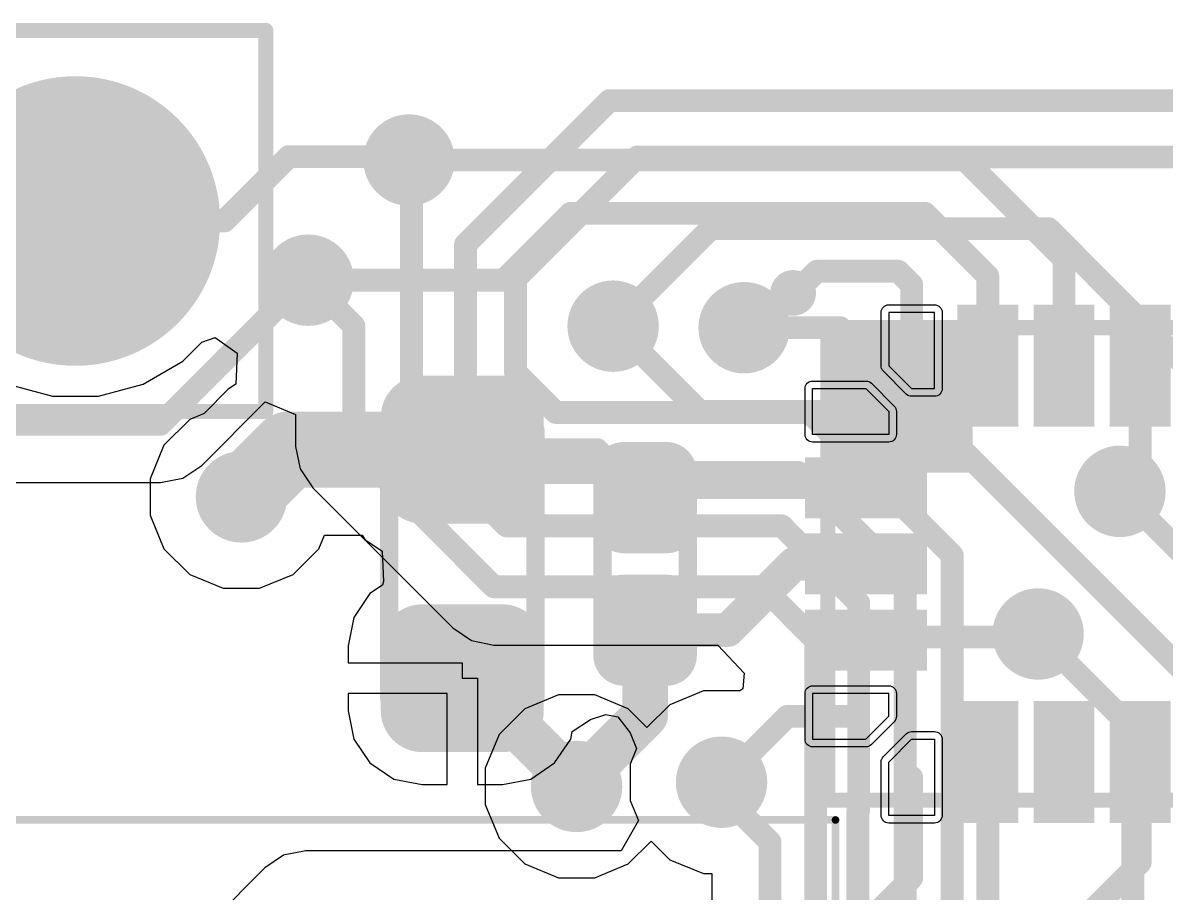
# Model space of a CAD drawing. Header units: inches. Extents: x 0.3 to 40.7, y 0 to 25.4.
# Drawn here: x 23.97 to 31.47, y 19.7 to 25.41 of the extents above; entities that cross this region are included whole.
import ezdxf

# ---------------------------------------------------------------- set-up
doc = ezdxf.new("R2010")
doc.units = ezdxf.units.IN
for name, color, linetype in [('BOTTOM', 5, 'Continuous'), ('Bottom Solder', 6, 'Continuous'), ('Pad Holes', 156, 'Continuous'), ('TOP', 1, 'Continuous'), ('Top Assembly', 56, 'Continuous'), ('Top Overlay', 2, 'Continuous'), ('Top Solder', 216, 'Continuous'), ('Via Holes', 16, 'Continuous')]:
    doc.layers.add(name, color=color, linetype=linetype)

# ---------------------------------------------------------------- blocks, each defined once
blk = doc.blocks.new('CAP_0603_2632')
at = {"layer": 'TOP'}
h = blk.add_hatch(color=1, dxfattribs=at)
edge = h.paths.add_edge_path()
edge.add_arc((-0.5369, -0.2631), 0.2219, 270, 360)
edge.add_line((-0.315, -0.2631), (-0.315, 0.2631))
edge.add_arc((-0.5369, 0.2631), 0.2219, 0, 90)
edge.add_line((-0.5369, 0.485), (-0.9632, 0.485))
edge.add_arc((-0.9632, 0.2631), 0.2219, 90, 180)
edge.add_line((-1.185, 0.2631), (-1.185, -0.2631))
edge.add_arc((-0.9632, -0.2631), 0.2219, 180, 270)
edge.add_line((-0.9632, -0.485), (-0.5369, -0.485))
h = blk.add_hatch(color=1, dxfattribs=at)
edge = h.paths.add_edge_path()
edge.add_arc((0.5369, 0.2631), 0.2219, 90, 180)
edge.add_line((0.315, 0.2631), (0.315, -0.2631))
edge.add_arc((0.5369, -0.2631), 0.2219, 180, 270)
edge.add_line((0.5369, -0.485), (0.9632, -0.485))
edge.add_arc((0.9632, -0.2631), 0.2219, 270, 360)
edge.add_line((1.185, -0.2631), (1.185, 0.2631))
edge.add_arc((0.9632, 0.2631), 0.2219, 0, 90)
edge.add_line((0.9632, 0.485), (0.5369, 0.485))
at = {"layer": 'Top Solder'}
h = blk.add_hatch(color=216, dxfattribs=at)
edge = h.paths.add_edge_path()
edge.add_arc((-0.5369, -0.2631), 0.2719, 270, 360)
edge.add_line((-0.265, -0.2631), (-0.265, 0.2631))
edge.add_arc((-0.5369, 0.2631), 0.2719, 0, 90)
edge.add_line((-0.5369, 0.535), (-0.9632, 0.535))
edge.add_arc((-0.9632, 0.2631), 0.2719, 90, 180)
edge.add_line((-1.235, 0.2631), (-1.235, -0.2631))
edge.add_arc((-0.9632, -0.2631), 0.2719, 180, 270)
edge.add_line((-0.9632, -0.535), (-0.5369, -0.535))
h = blk.add_hatch(color=216, dxfattribs=at)
edge = h.paths.add_edge_path()
edge.add_arc((0.5369, 0.2631), 0.2719, 90, 180)
edge.add_line((0.265, 0.2631), (0.265, -0.2631))
edge.add_arc((0.5369, -0.2631), 0.2719, 180, 270)
edge.add_line((0.5369, -0.535), (0.9632, -0.535))
edge.add_arc((0.9632, -0.2631), 0.2719, 270, 360)
edge.add_line((1.235, -0.2631), (1.235, 0.2631))
edge.add_arc((0.9632, 0.2631), 0.2719, 0, 90)
edge.add_line((0.9632, 0.535), (0.5369, 0.535))
at = {"layer": 'Top Assembly', "const_width": 0.12}
for points in [[(-0.88, 0.48), (0.88, 0.48)], [(-0.88, 0.48), (-0.88, -0.48)], [(0.88, 0.48), (0.88, -0.48)], [(-0.88, -0.48), (0.88, -0.48)]]:
    blk.add_lwpolyline(points, dxfattribs=at)
at = {"layer": 'Top Assembly', "const_width": 0.06}
for points in [[(-0.91, 0.48, 1), (-0.85, 0.48, 1)], [(-0.91, 0.48, 1), (-0.85, 0.48, 1)], [(0.85, 0.48, 1), (0.91, 0.48, 1)], [(0.85, 0.48, 1), (0.91, 0.48, 1)], [(-0.91, -0.48, 1), (-0.85, -0.48, 1)], [(-0.91, -0.48, 1), (-0.85, -0.48, 1)], [(0.85, -0.48, 1), (0.91, -0.48, 1)], [(0.85, -0.48, 1), (0.91, -0.48, 1)]]:
    blk.add_lwpolyline(points, format="xyb", close=True, dxfattribs=at)
blk = doc.blocks.new('CAP_0402_2633')
at = {"layer": 'TOP'}
h = blk.add_hatch(color=1, dxfattribs=at)
edge = h.paths.add_edge_path()
edge.add_arc((-0.2708, -0.1392), 0.1508, 270, 360)
edge.add_line((-0.12, -0.1392), (-0.12, 0.1392))
edge.add_arc((-0.2708, 0.1392), 0.1508, 0, 90)
edge.add_line((-0.2708, 0.29), (-0.5992, 0.29))
edge.add_arc((-0.5992, 0.1392), 0.1508, 90, 180)
edge.add_line((-0.75, 0.1392), (-0.75, -0.1392))
edge.add_arc((-0.5992, -0.1392), 0.1508, 180, 270)
edge.add_line((-0.5992, -0.29), (-0.2708, -0.29))
h = blk.add_hatch(color=1, dxfattribs=at)
edge = h.paths.add_edge_path()
edge.add_arc((0.2708, 0.1392), 0.1508, 90, 180)
edge.add_line((0.12, 0.1392), (0.12, -0.1392))
edge.add_arc((0.2708, -0.1392), 0.1508, 180, 270)
edge.add_line((0.2708, -0.29), (0.5992, -0.29))
edge.add_arc((0.5992, -0.1392), 0.1508, 270, 360)
edge.add_line((0.75, -0.1392), (0.75, 0.1392))
edge.add_arc((0.5992, 0.1392), 0.1508, 0, 90)
edge.add_line((0.5992, 0.29), (0.2708, 0.29))
at = {"layer": 'Top Solder'}
h = blk.add_hatch(color=216, dxfattribs=at)
edge = h.paths.add_edge_path()
edge.add_arc((-0.2708, -0.1392), 0.2008, 270, 360)
edge.add_line((-0.07, -0.1392), (-0.07, 0.1392))
edge.add_arc((-0.2708, 0.1392), 0.2008, 0, 90)
edge.add_line((-0.2708, 0.34), (-0.5992, 0.34))
edge.add_arc((-0.5992, 0.1392), 0.2008, 90, 180)
edge.add_line((-0.8, 0.1392), (-0.8, -0.1392))
edge.add_arc((-0.5992, -0.1392), 0.2008, 180, 270)
edge.add_line((-0.5992, -0.34), (-0.2708, -0.34))
h = blk.add_hatch(color=216, dxfattribs=at)
edge = h.paths.add_edge_path()
edge.add_arc((0.2708, 0.1392), 0.2008, 90, 180)
edge.add_line((0.07, 0.1392), (0.07, -0.1392))
edge.add_arc((0.2708, -0.1392), 0.2008, 180, 270)
edge.add_line((0.2708, -0.34), (0.5992, -0.34))
edge.add_arc((0.5992, -0.1392), 0.2008, 270, 360)
edge.add_line((0.8, -0.1392), (0.8, 0.1392))
edge.add_arc((0.5992, 0.1392), 0.2008, 0, 90)
edge.add_line((0.5992, 0.34), (0.2708, 0.34))
at = {"layer": 'Top Assembly', "const_width": 0.12}
for points in [[(0.53, 0.28), (-0.53, 0.28)], [(-0.53, -0.28), (-0.53, 0.28)], [(0.53, -0.28), (0.53, 0.28)], [(0.53, -0.28), (-0.53, -0.28)]]:
    blk.add_lwpolyline(points, dxfattribs=at)
at = {"layer": 'Top Assembly', "const_width": 0.06}
for points in [[(-0.56, 0.28, 1), (-0.5, 0.28, 1)], [(-0.56, 0.28, 1), (-0.5, 0.28, 1)], [(0.5, 0.28, 1), (0.56, 0.28, 1)], [(0.5, 0.28, 1), (0.56, 0.28, 1)], [(-0.56, -0.28, 1), (-0.5, -0.28, 1)], [(-0.56, -0.28, 1), (-0.5, -0.28, 1)], [(0.5, -0.28, 1), (0.56, -0.28, 1)], [(0.5, -0.28, 1), (0.56, -0.28, 1)]]:
    blk.add_lwpolyline(points, format="xyb", close=True, dxfattribs=at)
blk = doc.blocks.new('UFQFPN20_2640')
at = {"layer": 'TOP'}
for points in [[(-0.65, 1.65), (-0.35, 1.65), (-0.35, 0.95), (-0.65, 0.95)], [(-0.15, 1.65), (0.15, 1.65), (0.15, 0.95), (-0.15, 0.95)], [(0.35, 1.65), (0.65, 1.65), (0.65, 0.95), (0.35, 0.95)], [(-1.65, 0.35), (-1.65, 0.65), (-0.95, 0.65), (-0.95, 0.35)], [(0.95, 0.35), (0.95, 0.65), (1.65, 0.65), (1.65, 0.35)], [(-1.65, -0.15), (-1.65, 0.15), (-0.95, 0.15), (-0.95, -0.15)], [(0.95, -0.15), (0.95, 0.15), (1.65, 0.15), (1.65, -0.15)], [(-1.65, -0.65), (-1.65, -0.35), (-0.95, -0.35), (-0.95, -0.65)], [(0.95, -0.65), (0.95, -0.35), (1.65, -0.35), (1.65, -0.65)], [(-0.65, -0.95), (-0.35, -0.95), (-0.35, -1.65), (-0.65, -1.65)], [(-0.15, -0.95), (0.15, -0.95), (0.15, -1.65), (-0.15, -1.65)], [(0.35, -0.95), (0.65, -0.95), (0.65, -1.65), (0.35, -1.65)]]:
    blk.add_hatch(color=1, dxfattribs=at).paths.add_polyline_path(points)
at = {"layer": 'Top Assembly'}
blk.add_hatch(color=56, dxfattribs=at).paths.add_polyline_path([(-1.5499, 0.5995), (-0.5999, 0.5995), (-0.5999, 1.5495), (-1.5499, 1.5495)])
at = {"layer": 'Top Solder'}
for points in [[(-0.7, 1.7), (-0.3, 1.7), (-0.3, 0.9), (-0.7, 0.9)], [(-0.2, 1.7), (0.2, 1.7), (0.2, 0.9), (-0.2, 0.9)], [(0.3, 1.7), (0.7, 1.7), (0.7, 0.9), (0.3, 0.9)], [(-1.7, 0.3), (-1.7, 0.7), (-0.9, 0.7), (-0.9, 0.3)], [(0.9, 0.3), (0.9, 0.7), (1.7, 0.7), (1.7, 0.3)], [(-1.7, -0.2), (-1.7, 0.2), (-0.9, 0.2), (-0.9, -0.2)], [(0.9, -0.2), (0.9, 0.2), (1.7, 0.2), (1.7, -0.2)], [(-1.7, -0.7), (-1.7, -0.3), (-0.9, -0.3), (-0.9, -0.7)], [(0.9, -0.7), (0.9, -0.3), (1.7, -0.3), (1.7, -0.7)], [(-0.7, -0.9), (-0.3, -0.9), (-0.3, -1.7), (-0.7, -1.7)], [(-0.2, -0.9), (0.2, -0.9), (0.2, -1.7), (-0.2, -1.7)], [(0.3, -0.9), (0.7, -0.9), (0.7, -1.7), (0.3, -1.7)]]:
    blk.add_hatch(color=216, dxfattribs=at).paths.add_polyline_path(points)
at = {"layer": 'TOP'}
for p, q in [((-1.15, 1.65), (-1.15, 1.3)), ((-0.85, 1.65), (-1.15, 1.65)), ((-0.85, 1.15), (-0.85, 1.65)), ((0.85, 1.15), (0.85, 1.65)), ((0.85, 1.65), (1.15, 1.65)), ((1.15, 1.65), (1.15, 1.3)), ((-1.15, 1.3), (-1, 1.15)), ((1.15, 1.3), (1, 1.15)), ((-1.65, 0.85), (-1.65, 1.15)), ((-1.65, 1.15), (-1.3, 1.15)), ((-1.3, 1.15), (-1.15, 1)), ((-1, 1.15), (-0.85, 1.15)), ((1, 1.15), (0.85, 1.15)), ((1.15, 1), (1.3, 1.15)), ((1.3, 1.15), (1.65, 1.15)), ((1.65, 1.15), (1.65, 0.85)), ((-1.15, 1), (-1.15, 0.85)), ((1.15, 0.85), (1.15, 1)), ((-1.15, 0.85), (-1.65, 0.85)), ((1.65, 0.85), (1.15, 0.85)), ((-1.15, -0.85), (-1.65, -0.85)), ((-1.65, -0.85), (-1.65, -1.15)), ((-1.15, -1), (-1.15, -0.85)), ((1.15, -0.85), (1.65, -0.85)), ((1.15, -1), (1.15, -0.85)), ((1.65, -0.85), (1.65, -1.15)), ((-1.3, -1.15), (-1.15, -1)), ((1.3, -1.15), (1.15, -1)), ((-1.65, -1.15), (-1.3, -1.15)), ((-1.15, -1.3), (-1, -1.15)), ((-1, -1.15), (-0.85, -1.15)), ((-0.85, -1.15), (-0.85, -1.65)), ((0.85, -1.65), (0.85, -1.15)), ((0.85, -1.15), (1, -1.15)), ((1, -1.15), (1.15, -1.3)), ((1.65, -1.15), (1.3, -1.15)), ((-1.15, -1.65), (-1.15, -1.3)), ((1.15, -1.3), (1.15, -1.65)), ((-0.85, -1.65), (-1.15, -1.65)), ((1.15, -1.65), (0.85, -1.65))]:
    blk.add_line(p, q, dxfattribs=at)
at = {"layer": 'Top Assembly', "const_width": 0.1}
for points in [[(-1.55, -1.55), (-1.55, 1.55)], [(-1.55, 1.55), (1.55, 1.55)], [(1.55, -1.55), (1.55, 1.55)], [(-1.55, -1.55), (1.55, -1.55)]]:
    blk.add_lwpolyline(points, dxfattribs=at)
at = {"layer": 'Top Assembly', "const_width": 0.05}
for points in [[(-1.575, 1.55, 1), (-1.525, 1.55, 1)], [(-1.575, 1.55, 1), (-1.525, 1.55, 1)], [(1.525, 1.55, 1), (1.575, 1.55, 1)], [(1.525, 1.55, 1), (1.575, 1.55, 1)], [(-1.575, -1.55, 1), (-1.525, -1.55, 1)], [(-1.575, -1.55, 1), (-1.525, -1.55, 1)], [(1.525, -1.55, 1), (1.575, -1.55, 1)], [(1.525, -1.55, 1), (1.575, -1.55, 1)]]:
    blk.add_lwpolyline(points, format="xyb", close=True, dxfattribs=at)
at = {"layer": 'Top Overlay'}
for points, const_width in [([(-1.753, 1.778, 1), (-1.803, 1.778, 1)], 0.25), ([(-1.8655, 1.778, 1), (-1.7405, 1.778, 1)], 0.125), ([(-1.8155, 1.778, 1), (-1.6905, 1.778, 1)], 0.125)]:
    blk.add_lwpolyline(points, format="xyb", close=True, dxfattribs=dict(at, const_width=const_width))
at = {"layer": 'Top Solder'}
for p, q in [((-1.2002, 1.65), (-1.1993, 1.6598)), ((-1.1993, 1.6598), (-1.1964, 1.6692)), ((-1.1964, 1.6692), (-1.1918, 1.6779)), ((-1.1918, 1.6779), (-1.1855, 1.6855)), ((-1.1855, 1.6855), (-1.1779, 1.6918)), ((-1.1779, 1.6918), (-1.1692, 1.6964)), ((-1.1692, 1.6964), (-1.1598, 1.6993)), ((-1.1598, 1.6993), (-1.15, 1.7002)), ((-1.15, 1.7002), (-0.85, 1.7002)), ((-0.85, 1.7002), (-0.8402, 1.6993)), ((-0.8402, 1.6993), (-0.8308, 1.6964)), ((-0.8308, 1.6964), (-0.8221, 1.6918)), ((-0.8221, 1.6918), (-0.8145, 1.6855)), ((-0.8145, 1.6855), (-0.8082, 1.6779)), ((-0.8082, 1.6779), (-0.8036, 1.6692)), ((-0.8036, 1.6692), (-0.8007, 1.6598)), ((-0.8007, 1.6598), (-0.7998, 1.65)), ((0.7998, 1.65), (0.8007, 1.6598)), ((0.8007, 1.6598), (0.8036, 1.6692)), ((0.8036, 1.6692), (0.8082, 1.6779)), ((0.8082, 1.6779), (0.8145, 1.6855)), ((0.8145, 1.6855), (0.8221, 1.6918)), ((0.8221, 1.6918), (0.8308, 1.6964)), ((0.8308, 1.6964), (0.8402, 1.6993)), ((0.8402, 1.6993), (0.85, 1.7002)), ((0.85, 1.7002), (1.15, 1.7002)), ((1.15, 1.7002), (1.1598, 1.6993)), ((1.1598, 1.6993), (1.1692, 1.6964)), ((1.1692, 1.6964), (1.1779, 1.6918)), ((1.1779, 1.6918), (1.1855, 1.6855)), ((1.1855, 1.6855), (1.1918, 1.6779)), ((1.1918, 1.6779), (1.1964, 1.6692)), ((1.1964, 1.6692), (1.1993, 1.6598)), ((1.1993, 1.6598), (1.2002, 1.65)), ((-1.2002, 1.3), (-1.2002, 1.65)), ((-0.7998, 1.65), (-0.7998, 1.15)), ((0.7998, 1.15), (0.7998, 1.65)), ((1.2002, 1.65), (1.2002, 1.3)), ((-1.1998, 1.2951), (-1.2002, 1.3)), ((-1.2002, 1.3), (-1.2002, 1.3)), ((-1.1993, 1.2902), (-1.1998, 1.2951)), ((-1.1971, 1.283), (-1.1993, 1.2902)), ((-1.1964, 1.2808), (-1.1971, 1.283)), ((-1.1918, 1.2721), (-1.1964, 1.2808)), ((1.1964, 1.2808), (1.1918, 1.2721)), ((1.1971, 1.283), (1.1964, 1.2808)), ((1.1993, 1.2902), (1.1971, 1.283)), ((1.1998, 1.2951), (1.1993, 1.2902)), ((1.2002, 1.3), (1.1998, 1.2951)), ((1.2002, 1.3), (1.2002, 1.3)), ((-1.1855, 1.2645), (-1.1918, 1.2721)), ((-1.0355, 1.1145), (-1.1855, 1.2645)), ((1.1855, 1.2645), (1.0355, 1.1145)), ((1.1918, 1.2721), (1.1855, 1.2645)), ((-1.7002, 1.15), (-1.6993, 1.1598)), ((-1.7002, 0.85), (-1.7002, 1.15)), ((-1.6993, 1.1598), (-1.6964, 1.1692)), ((-1.6964, 1.1692), (-1.6918, 1.1779)), ((-1.6918, 1.1779), (-1.6855, 1.1855)), ((-1.6855, 1.1855), (-1.6779, 1.1918)), ((-1.6779, 1.1918), (-1.6692, 1.1964)), ((-1.6692, 1.1964), (-1.6598, 1.1993)), ((-1.6598, 1.1993), (-1.65, 1.2002)), ((-1.65, 1.2002), (-1.3, 1.2002)), ((-1.3, 1.2002), (-1.2951, 1.1998)), ((-1.3, 1.2002), (-1.3, 1.2002)), ((-1.2951, 1.1998), (-1.2902, 1.1993)), ((-1.2902, 1.1993), (-1.283, 1.1971)), ((-1.283, 1.1971), (-1.2808, 1.1964)), ((-1.2808, 1.1964), (-1.2721, 1.1918)), ((-1.2721, 1.1918), (-1.2645, 1.1855)), ((-1.2645, 1.1855), (-1.1145, 1.0355)), ((-0.8036, 1.1308), (-0.8082, 1.1221)), ((-0.8007, 1.1402), (-0.8036, 1.1308)), ((-0.7998, 1.15), (-0.8007, 1.1402)), ((0.8007, 1.1402), (0.7998, 1.15)), ((0.8036, 1.1308), (0.8007, 1.1402)), ((0.8082, 1.1221), (0.8036, 1.1308)), ((1.1145, 1.0355), (1.2645, 1.1855)), ((1.2645, 1.1855), (1.2721, 1.1918)), ((1.2645, 1.1855), (1.2645, 1.1855)), ((1.2721, 1.1918), (1.2808, 1.1964)), ((1.2808, 1.1964), (1.2902, 1.1993)), ((1.2902, 1.1993), (1.3, 1.2002)), ((1.3, 1.2002), (1.65, 1.2002)), ((1.65, 1.2002), (1.6598, 1.1993)), ((1.6598, 1.1993), (1.6692, 1.1964)), ((1.6692, 1.1964), (1.6779, 1.1918)), ((1.6779, 1.1918), (1.6855, 1.1855)), ((1.6855, 1.1855), (1.6918, 1.1779)), ((1.6918, 1.1779), (1.6964, 1.1692)), ((1.6964, 1.1692), (1.6993, 1.1598)), ((1.6993, 1.1598), (1.7002, 1.15)), ((1.7002, 1.15), (1.7002, 0.85)), ((-1.0279, 1.1082), (-1.0355, 1.1145)), ((-1.0355, 1.1145), (-1.0355, 1.1145)), ((-1.0192, 1.1036), (-1.0279, 1.1082)), ((-1.0098, 1.1007), (-1.0192, 1.1036)), ((-1, 1.0998), (-1.0098, 1.1007)), ((-0.85, 1.0998), (-1, 1.0998)), ((-0.8402, 1.1007), (-0.85, 1.0998)), ((-0.8308, 1.1036), (-0.8402, 1.1007)), ((-0.8221, 1.1082), (-0.8308, 1.1036)), ((-0.8145, 1.1145), (-0.8221, 1.1082)), ((-0.8082, 1.1221), (-0.8145, 1.1145)), ((0.8145, 1.1145), (0.8082, 1.1221)), ((0.8221, 1.1082), (0.8145, 1.1145)), ((0.8308, 1.1036), (0.8221, 1.1082)), ((0.8402, 1.1007), (0.8308, 1.1036)), ((0.85, 1.0998), (0.8402, 1.1007)), ((1, 1.0998), (0.85, 1.0998)), ((1.0098, 1.1007), (1, 1.0998)), ((1.0192, 1.1036), (1.0098, 1.1007)), ((1.0279, 1.1082), (1.0192, 1.1036)), ((1.0355, 1.1145), (1.0279, 1.1082)), ((1.0355, 1.1145), (1.0355, 1.1145)), ((-1.1145, 1.0355), (-1.1145, 1.0355)), ((-1.1145, 1.0355), (-1.1082, 1.0279)), ((-1.1082, 1.0279), (-1.1036, 1.0192)), ((-1.1036, 1.0192), (-1.1007, 1.0098)), ((-1.1007, 1.0098), (-1.0998, 1)), ((-1.0998, 1), (-1.0998, 0.85)), ((1.0998, 1), (1.1002, 1.0049)), ((1.0998, 0.85), (1.0998, 1)), ((1.0998, 1), (1.0998, 1)), ((1.1002, 1.0049), (1.1007, 1.0098)), ((1.1007, 1.0098), (1.1029, 1.017)), ((1.1029, 1.017), (1.1036, 1.0192)), ((1.1036, 1.0192), (1.1082, 1.0279)), ((1.1082, 1.0279), (1.1145, 1.0355)), ((-1.6993, 0.8402), (-1.7002, 0.85)), ((-1.6964, 0.8308), (-1.6993, 0.8402)), ((-1.6918, 0.8221), (-1.6964, 0.8308)), ((-1.1036, 0.8308), (-1.1082, 0.8221)), ((-1.1007, 0.8402), (-1.1036, 0.8308)), ((-1.0998, 0.85), (-1.1007, 0.8402)), ((1.1007, 0.8402), (1.0998, 0.85)), ((1.1036, 0.8308), (1.1007, 0.8402)), ((1.1082, 0.8221), (1.1036, 0.8308)), ((1.6964, 0.8308), (1.6918, 0.8221)), ((1.6993, 0.8402), (1.6964, 0.8308)), ((1.7002, 0.85), (1.6993, 0.8402)), ((-1.6855, 0.8145), (-1.6918, 0.8221)), ((-1.6779, 0.8082), (-1.6855, 0.8145)), ((-1.6692, 0.8036), (-1.6779, 0.8082)), ((-1.6598, 0.8007), (-1.6692, 0.8036)), ((-1.65, 0.7998), (-1.6598, 0.8007)), ((-1.15, 0.7998), (-1.65, 0.7998)), ((-1.1402, 0.8007), (-1.15, 0.7998)), ((-1.1308, 0.8036), (-1.1402, 0.8007)), ((-1.1221, 0.8082), (-1.1308, 0.8036)), ((-1.1145, 0.8145), (-1.1221, 0.8082)), ((-1.1082, 0.8221), (-1.1145, 0.8145)), ((1.1145, 0.8145), (1.1082, 0.8221)), ((1.1221, 0.8082), (1.1145, 0.8145)), ((1.1308, 0.8036), (1.1221, 0.8082)), ((1.1402, 0.8007), (1.1308, 0.8036)), ((1.15, 0.7998), (1.1402, 0.8007)), ((1.65, 0.7998), (1.15, 0.7998)), ((1.6598, 0.8007), (1.65, 0.7998)), ((1.6692, 0.8036), (1.6598, 0.8007)), ((1.6779, 0.8082), (1.6692, 0.8036)), ((1.6855, 0.8145), (1.6779, 0.8082)), ((1.6918, 0.8221), (1.6855, 0.8145)), ((-1.6964, -0.8308), (-1.6918, -0.8221)), ((-1.6918, -0.8221), (-1.6855, -0.8145)), ((-1.6855, -0.8145), (-1.6779, -0.8082)), ((-1.6779, -0.8082), (-1.6692, -0.8036)), ((-1.6692, -0.8036), (-1.6598, -0.8007)), ((-1.6598, -0.8007), (-1.65, -0.7998)), ((-1.65, -0.7998), (-1.15, -0.7998)), ((-1.15, -0.7998), (-1.1402, -0.8007)), ((-1.1402, -0.8007), (-1.1308, -0.8036)), ((-1.1308, -0.8036), (-1.1221, -0.8082)), ((-1.1221, -0.8082), (-1.1145, -0.8145)), ((-1.1145, -0.8145), (-1.1082, -0.8221)), ((-1.1082, -0.8221), (-1.1036, -0.8308)), ((1.1036, -0.8308), (1.1082, -0.8221)), ((1.1082, -0.8221), (1.1145, -0.8145)), ((1.1145, -0.8145), (1.1221, -0.8082)), ((1.1221, -0.8082), (1.1308, -0.8036)), ((1.1308, -0.8036), (1.1402, -0.8007)), ((1.1402, -0.8007), (1.15, -0.7998)), ((1.15, -0.7998), (1.65, -0.7998)), ((1.65, -0.7998), (1.6598, -0.8007)), ((1.6598, -0.8007), (1.6692, -0.8036)), ((1.6692, -0.8036), (1.6779, -0.8082)), ((1.6779, -0.8082), (1.6855, -0.8145)), ((1.6855, -0.8145), (1.6918, -0.8221)), ((1.6918, -0.8221), (1.6964, -0.8308)), ((-1.7002, -0.85), (-1.6993, -0.8402)), ((-1.7002, -1.15), (-1.7002, -0.85)), ((-1.6993, -0.8402), (-1.6964, -0.8308)), ((-1.1036, -0.8308), (-1.1007, -0.8402)), ((-1.1007, -0.8402), (-1.0998, -0.85)), ((-1.0998, -0.85), (-1.0998, -1)), ((1.0998, -0.85), (1.1007, -0.8402)), ((1.0998, -1), (1.0998, -0.85)), ((1.1007, -0.8402), (1.1036, -0.8308)), ((1.6964, -0.8308), (1.6993, -0.8402)), ((1.6993, -0.8402), (1.7002, -0.85)), ((1.7002, -0.85), (1.7002, -1.15)), ((-1.1145, -1.0355), (-1.2645, -1.1855)), ((-1.1082, -1.0279), (-1.1145, -1.0355)), ((-1.1145, -1.0355), (-1.1145, -1.0355)), ((-1.1036, -1.0192), (-1.1082, -1.0279)), ((-1.1007, -1.0098), (-1.1036, -1.0192)), ((-1.0998, -1), (-1.1007, -1.0098)), ((1.1007, -1.0098), (1.0998, -1)), ((1.1036, -1.0192), (1.1007, -1.0098)), ((1.1082, -1.0279), (1.1036, -1.0192)), ((1.1145, -1.0355), (1.1082, -1.0279)), ((1.2645, -1.1855), (1.1145, -1.0355)), ((1.1145, -1.0355), (1.1145, -1.0355)), ((-1.1855, -1.2645), (-1.0355, -1.1145)), ((-1.0355, -1.1145), (-1.0279, -1.1082)), ((-1.0355, -1.1145), (-1.0355, -1.1145)), ((-1.0279, -1.1082), (-1.0192, -1.1036)), ((-1.0192, -1.1036), (-1.0098, -1.1007)), ((-1.0098, -1.1007), (-1, -1.0998)), ((-1, -1.0998), (-0.85, -1.0998)), ((-0.85, -1.0998), (-0.8402, -1.1007)), ((-0.8402, -1.1007), (-0.8308, -1.1036)), ((-0.8308, -1.1036), (-0.8221, -1.1082)), ((-0.8221, -1.1082), (-0.8145, -1.1145)), ((-0.8145, -1.1145), (-0.8082, -1.1221)), ((-0.8082, -1.1221), (-0.8036, -1.1308)), ((0.8036, -1.1308), (0.8082, -1.1221)), ((0.8082, -1.1221), (0.8145, -1.1145)), ((0.8145, -1.1145), (0.8221, -1.1082)), ((0.8221, -1.1082), (0.8308, -1.1036)), ((0.8308, -1.1036), (0.8402, -1.1007)), ((0.8402, -1.1007), (0.85, -1.0998)), ((0.85, -1.0998), (1, -1.0998)), ((1, -1.0998), (1.0049, -1.1002)), ((1, -1.0998), (1, -1.0998)), ((1.0049, -1.1002), (1.0098, -1.1007)), ((1.0098, -1.1007), (1.017, -1.1029)), ((1.017, -1.1029), (1.0192, -1.1036)), ((1.0192, -1.1036), (1.0279, -1.1082)), ((1.0279, -1.1082), (1.0355, -1.1145)), ((1.0355, -1.1145), (1.1855, -1.2645)), ((-1.6993, -1.1598), (-1.7002, -1.15)), ((-1.6964, -1.1692), (-1.6993, -1.1598)), ((-1.6918, -1.1779), (-1.6964, -1.1692)), ((-1.6855, -1.1855), (-1.6918, -1.1779)), ((-1.6779, -1.1918), (-1.6855, -1.1855)), ((-1.6692, -1.1964), (-1.6779, -1.1918)), ((-1.6598, -1.1993), (-1.6692, -1.1964)), ((-1.65, -1.2002), (-1.6598, -1.1993)), ((-1.3, -1.2002), (-1.65, -1.2002)), ((-1.2951, -1.1998), (-1.3, -1.2002)), ((-1.3, -1.2002), (-1.3, -1.2002)), ((-1.2902, -1.1993), (-1.2951, -1.1998)), ((-1.283, -1.1971), (-1.2902, -1.1993)), ((-1.2808, -1.1964), (-1.283, -1.1971)), ((-1.2721, -1.1918), (-1.2808, -1.1964)), ((-1.2645, -1.1855), (-1.2721, -1.1918)), ((-0.8036, -1.1308), (-0.8007, -1.1402)), ((-0.8007, -1.1402), (-0.7998, -1.15)), ((-0.7998, -1.15), (-0.7998, -1.65)), ((0.7998, -1.15), (0.8007, -1.1402)), ((0.7998, -1.65), (0.7998, -1.15)), ((0.8007, -1.1402), (0.8036, -1.1308)), ((1.2721, -1.1918), (1.2645, -1.1855)), ((1.2808, -1.1964), (1.2721, -1.1918)), ((1.283, -1.1971), (1.2808, -1.1964)), ((1.2902, -1.1993), (1.283, -1.1971)), ((1.2951, -1.1998), (1.2902, -1.1993)), ((1.3, -1.2002), (1.2951, -1.1998)), ((1.65, -1.2002), (1.3, -1.2002)), ((1.3, -1.2002), (1.3, -1.2002)), ((1.6598, -1.1993), (1.65, -1.2002)), ((1.6692, -1.1964), (1.6598, -1.1993)), ((1.6779, -1.1918), (1.6692, -1.1964)), ((1.6855, -1.1855), (1.6779, -1.1918)), ((1.6918, -1.1779), (1.6855, -1.1855)), ((1.6964, -1.1692), (1.6918, -1.1779)), ((1.6993, -1.1598), (1.6964, -1.1692)), ((1.7002, -1.15), (1.6993, -1.1598)), ((-1.1964, -1.2808), (-1.1918, -1.2721)), ((-1.1918, -1.2721), (-1.1855, -1.2645)), ((1.1855, -1.2645), (1.1855, -1.2645)), ((1.1855, -1.2645), (1.1918, -1.2721)), ((1.1918, -1.2721), (1.1964, -1.2808)), ((-1.2002, -1.3), (-1.1998, -1.2951)), ((-1.2002, -1.65), (-1.2002, -1.3)), ((-1.2002, -1.3), (-1.2002, -1.3)), ((-1.1998, -1.2951), (-1.1993, -1.2902)), ((-1.1993, -1.2902), (-1.1971, -1.283)), ((-1.1971, -1.283), (-1.1964, -1.2808)), ((1.1964, -1.2808), (1.1993, -1.2902)), ((1.1993, -1.2902), (1.2002, -1.3)), ((1.2002, -1.3), (1.2002, -1.65)), ((-1.1993, -1.6598), (-1.2002, -1.65)), ((-0.7998, -1.65), (-0.8007, -1.6598)), ((0.8007, -1.6598), (0.7998, -1.65)), ((1.2002, -1.65), (1.1993, -1.6598)), ((-1.1964, -1.6692), (-1.1993, -1.6598)), ((-1.1918, -1.6779), (-1.1964, -1.6692)), ((-1.1855, -1.6855), (-1.1918, -1.6779)), ((-1.1779, -1.6918), (-1.1855, -1.6855)), ((-1.1692, -1.6964), (-1.1779, -1.6918)), ((-1.1598, -1.6993), (-1.1692, -1.6964)), ((-1.15, -1.7002), (-1.1598, -1.6993)), ((-0.85, -1.7002), (-1.15, -1.7002)), ((-0.8402, -1.6993), (-0.85, -1.7002)), ((-0.8308, -1.6964), (-0.8402, -1.6993)), ((-0.8221, -1.6918), (-0.8308, -1.6964)), ((-0.8145, -1.6855), (-0.8221, -1.6918)), ((-0.8082, -1.6779), (-0.8145, -1.6855)), ((-0.8036, -1.6692), (-0.8082, -1.6779)), ((-0.8007, -1.6598), (-0.8036, -1.6692)), ((0.8036, -1.6692), (0.8007, -1.6598)), ((0.8082, -1.6779), (0.8036, -1.6692)), ((0.8145, -1.6855), (0.8082, -1.6779)), ((0.8221, -1.6918), (0.8145, -1.6855)), ((0.8308, -1.6964), (0.8221, -1.6918)), ((0.8402, -1.6993), (0.8308, -1.6964)), ((0.85, -1.7002), (0.8402, -1.6993)), ((1.15, -1.7002), (0.85, -1.7002)), ((1.1598, -1.6993), (1.15, -1.7002)), ((1.1692, -1.6964), (1.1598, -1.6993)), ((1.1779, -1.6918), (1.1692, -1.6964)), ((1.1855, -1.6855), (1.1779, -1.6918)), ((1.1918, -1.6779), (1.1855, -1.6855)), ((1.1964, -1.6692), (1.1918, -1.6779)), ((1.1993, -1.6598), (1.1964, -1.6692))]:
    blk.add_line(p, q, dxfattribs=at)
blk = doc.blocks.new('PEC11J_9215F_S0015_2662')
at = {"layer": 'Top Assembly', "const_width": 0.05}
for points in [[(7.5, 8.8), (7.5, -8.8)], [(-7.5, -8.8), (7.5, -8.8)]]:
    blk.add_lwpolyline(points, dxfattribs=at)
at = {"layer": 'Top Assembly', "const_width": 0.025}
blk.add_lwpolyline([(7.4875, -8.8, 1), (7.5125, -8.8, 1)], format="xyb", close=True, dxfattribs=at)
blk.add_lwpolyline([(7.4875, -8.8, 1), (7.5125, -8.8, 1)], format="xyb", close=True, dxfattribs=at)
blk = doc.blocks.new('PIN_HEADER_2_54___VERT__1_4POS_F_________1_2663')
at = {"layer": 'BOTTOM'}
h = blk.add_hatch(color=5, dxfattribs=at)
edge = h.paths.add_edge_path()
edge.add_arc((3.81, 0), 0.85, 0, 360)
at = {"layer": 'Bottom Solder'}
h = blk.add_hatch(color=6, dxfattribs=at)
edge = h.paths.add_edge_path()
edge.add_arc((3.81, 0), 0.95, 0, 360)
at = {"layer": 'Pad Holes'}
h = blk.add_hatch(color=7, dxfattribs=at)
edge = h.paths.add_edge_path()
edge.add_arc((3.81, 0), 0.5, 0, 360)
at = {"layer": 'TOP'}
h = blk.add_hatch(color=1, dxfattribs=at)
edge = h.paths.add_edge_path()
edge.add_arc((3.81, 0), 0.85, 0, 360)
at = {"layer": 'Top Solder'}
h = blk.add_hatch(color=216, dxfattribs=at)
edge = h.paths.add_edge_path()
edge.add_arc((3.81, 0), 0.95, 0, 360)
at = {"layer": 'Top Assembly', "const_width": 0.1}
for points in [[(-5.06, 1.25), (5.06, 1.25)], [(5.06, -1.25), (5.06, 1.25)], [(-5.06, -1.25), (5.06, -1.25)]]:
    blk.add_lwpolyline(points, dxfattribs=at)
at = {"layer": 'Top Assembly', "const_width": 0.05}
for points in [[(5.035, 1.25, 1), (5.085, 1.25, 1)], [(5.035, 1.25, 1), (5.085, 1.25, 1)], [(5.035, -1.25, 1), (5.085, -1.25, 1)], [(5.035, -1.25, 1), (5.085, -1.25, 1)]]:
    blk.add_lwpolyline(points, format="xyb", close=True, dxfattribs=at)

msp = doc.modelspace()

# ---------------------------------------------------------------- hatches: boundary and pattern name
at = {"layer": 'BOTTOM'}
h = msp.add_hatch(color=5, dxfattribs=at)
edge = h.paths.add_edge_path()
edge.add_arc((26.5, 24.51), 0.3, 0, 360)
h = msp.add_hatch(color=5, dxfattribs=at)
edge = h.paths.add_edge_path()
edge.add_arc((25.8381, 23.7217), 0.3, 0, 360)
h = msp.add_hatch(color=5, dxfattribs=at)
edge = h.paths.add_edge_path()
edge.add_arc((27.84, 23.42), 0.3, 0, 360)
h = msp.add_hatch(color=5, dxfattribs=at)
edge = h.paths.add_edge_path()
edge.add_arc((28.7, 23.41), 0.3, 0, 360)
h = msp.add_hatch(color=5, dxfattribs=at)
edge = h.paths.add_edge_path()
edge.add_arc((25.4, 22.3), 0.3, 0, 360)
h = msp.add_hatch(color=5, dxfattribs=at)
edge = h.paths.add_edge_path()
edge.add_arc((31.1672, 22.3362), 0.3, 0, 360)
h = msp.add_hatch(color=5, dxfattribs=at)
edge = h.paths.add_edge_path()
edge.add_arc((30.6302, 21.4003), 0.3, 0, 360)
h = msp.add_hatch(color=5, dxfattribs=at)
edge = h.paths.add_edge_path()
edge.add_arc((28.552, 20.4277), 0.3, 0, 360)
h = msp.add_hatch(color=5, dxfattribs=at)
edge = h.paths.add_edge_path()
edge.add_arc((27.6, 20.4), 0.3, 0, 360)
at = {"layer": 'TOP'}
h = msp.add_hatch(color=1, dxfattribs=at)
edge = h.paths.add_edge_path()
edge.add_arc((26.5, 24.51), 0.3, 0, 360)
h = msp.add_hatch(color=1, dxfattribs=at)
edge = h.paths.add_edge_path()
edge.add_arc((25.8381, 23.7217), 0.3, 0, 360)
h = msp.add_hatch(color=1, dxfattribs=at)
edge = h.paths.add_edge_path()
edge.add_arc((27.84, 23.42), 0.3, 0, 360)
h = msp.add_hatch(color=1, dxfattribs=at)
edge = h.paths.add_edge_path()
edge.add_arc((28.7, 23.41), 0.3, 0, 360)
h = msp.add_hatch(color=1, dxfattribs=at)
edge = h.paths.add_edge_path()
edge.add_arc((25.4, 22.3), 0.3, 0, 360)
h = msp.add_hatch(color=1, dxfattribs=at)
edge = h.paths.add_edge_path()
edge.add_arc((31.1672, 22.3362), 0.3, 0, 360)
h = msp.add_hatch(color=1, dxfattribs=at)
edge = h.paths.add_edge_path()
edge.add_arc((30.6302, 21.4003), 0.3, 0, 360)
h = msp.add_hatch(color=1, dxfattribs=at)
edge = h.paths.add_edge_path()
edge.add_arc((28.552, 20.4277), 0.3, 0, 360)
h = msp.add_hatch(color=1, dxfattribs=at)
edge = h.paths.add_edge_path()
edge.add_arc((27.6, 20.4), 0.3, 0, 360)
at = {"layer": 'Via Holes'}
h = msp.add_hatch(color=7, dxfattribs=at)
edge = h.paths.add_edge_path()
edge.add_arc((26.5, 24.51), 0.15, 0, 360)
h = msp.add_hatch(color=7, dxfattribs=at)
edge = h.paths.add_edge_path()
edge.add_arc((25.8381, 23.7217), 0.15, 0, 360)
h = msp.add_hatch(color=7, dxfattribs=at)
edge = h.paths.add_edge_path()
edge.add_arc((27.84, 23.42), 0.15, 0, 360)
h = msp.add_hatch(color=7, dxfattribs=at)
edge = h.paths.add_edge_path()
edge.add_arc((28.7, 23.41), 0.15, 0, 360)
h = msp.add_hatch(color=7, dxfattribs=at)
edge = h.paths.add_edge_path()
edge.add_arc((25.4, 22.3), 0.15, 0, 360)
h = msp.add_hatch(color=7, dxfattribs=at)
edge = h.paths.add_edge_path()
edge.add_arc((31.1672, 22.3362), 0.15, 0, 360)
h = msp.add_hatch(color=7, dxfattribs=at)
edge = h.paths.add_edge_path()
edge.add_arc((30.6302, 21.4003), 0.15, 0, 360)
h = msp.add_hatch(color=7, dxfattribs=at)
edge = h.paths.add_edge_path()
edge.add_arc((28.552, 20.4277), 0.15, 0, 360)
h = msp.add_hatch(color=7, dxfattribs=at)
edge = h.paths.add_edge_path()
edge.add_arc((27.6, 20.4), 0.15, 0, 360)

# ---------------------------------------------------------------- linework, layer by layer
at = {"layer": 'BOTTOM'}
for p, q in [((25.1392, 22.5061), (25.5558, 22.9228)), ((25.5558, 22.9228), (25.7558, 22.8399)), ((25.7558, 22.8399), (25.7558, 22.6294)), ((25.7558, 22.6294), (25.7849, 22.4831)), ((25.0151, 22.4232), (25.1392, 22.5061)), ((25.7849, 22.4831), (25.8678, 22.3591)), ((22.0848, 22.3941), (24.8688, 22.3941)), ((24.8688, 22.3941), (25.0151, 22.4232)), ((25.8678, 22.3591), (26.7872, 21.4397)), ((26.7872, 21.4397), (26.9113, 21.3568)), ((26.9113, 21.3568), (27.0576, 21.3277)), ((27.0576, 21.3277), (28.5279, 21.3277)), ((28.5279, 21.3277), (28.6994, 21.1435)), ((28.6994, 21.1435), (28.6912, 21.041)), ((28.4326, 21.0277), (28.2121, 20.9364)), ((28.6713, 21.0277), (28.4326, 21.0277)), ((28.6912, 21.041), (28.6713, 21.0277)), ((27.4807, 21), (27.2601, 20.9087)), ((27.7193, 21), (27.4807, 21)), ((27.9399, 20.9087), (27.7193, 21)), ((27.2601, 20.9087), (27.0913, 20.7399)), ((28.0621, 20.7864), (27.9399, 20.9087)), ((28.2121, 20.9364), (28.0621, 20.7864)), ((27.0913, 20.7399), (27, 20.5193)), ((27, 20.5193), (27, 20.2807)), ((27, 20.2807), (27.0913, 20.0601)), ((27.0913, 20.0601), (27.2601, 19.8913)), ((27.9399, 19.8913), (28.0899, 20.0413)), ((28.0899, 20.0413), (28.2121, 19.9191)), ((27.2601, 19.8913), (27.4807, 19.8)), ((27.7193, 19.8), (27.9399, 19.8913)), ((28.2121, 19.9191), (28.4326, 19.8278)), ((28.4326, 19.8278), (28.4877, 19.8278)), ((28.4877, 19.8278), (28.4877, 15.5624)), ((27.4807, 19.8), (27.7193, 19.8))]:
    msp.add_line(p, q, dxfattribs=at)
at = {"layer": 'BOTTOM', "const_width": 0.15}
for points in [[(26.8712, 23.9556), (27.8156, 24.9)], [(27.8156, 24.9), (32.5315, 24.9)], [(25.2876, 24.11), (25.7096, 24.532)], [(25.7096, 24.532), (26.478, 24.532)], [(26.478, 24.532), (26.5, 24.51)], [(26.5, 24.51), (26.5159, 24.4942)], [(26.5159, 22.7348), (26.5159, 24.4942)], [(27.1992, 23.7305), (27.9984, 24.5297)], [(27.9984, 24.5297), (32.0581, 24.5297)], [(24.31, 24.11), (25.2876, 24.11)], [(27.84, 23.42), (28.4802, 24.0602)], [(28.4802, 24.0602), (30.6981, 24.0602)], [(30.6981, 24.0602), (32.375, 22.3832)], [(26.8712, 22.9388), (26.8712, 23.9556)], [(24.8688, 22.7764), (25.8141, 23.7217)], [(25.8141, 23.7217), (25.8381, 23.7217)], [(25.8381, 23.7217), (26.1382, 23.4216)], [(27.1992, 23.118), (27.1992, 23.7305)], [(26.1382, 22.6294), (26.1382, 23.4216)], [(28.7, 23.41), (29.3304, 23.41)], [(29.3304, 23.41), (31.7206, 21.0197)], [(27.1992, 23.118), (27.4633, 22.8539)], [(26.8712, 22.9388), (27.3499, 22.4602)], [(27.4633, 22.8539), (29.1296, 22.8539)], [(29.1296, 22.8539), (30.0665, 21.917)], [(21.9265, 22.7764), (24.8688, 22.7764)], [(26.5159, 22.7348), (27.1407, 22.11)], [(26.1382, 22.6294), (27.0576, 21.71)], [(27.3499, 22.4602), (29.0564, 22.4602)], [(29.0564, 22.4602), (29.7573, 21.7592)], [(31.1672, 22.3362), (31.9976, 21.5057)], [(27.1407, 22.11), (28.9466, 22.11)], [(28.9466, 22.11), (29.452, 21.6046)], [(30.0665, 14.8411), (30.0665, 21.917)], [(27.0576, 21.71), (28.8195, 21.71)], [(28.8195, 21.71), (29.17, 21.3594)], [(29.7573, 14.7586), (29.7573, 21.7592)], [(29.452, 20.2454), (29.452, 21.6046)], [(30.6302, 21.4003), (31.2523, 20.7782)], [(29.17, 13.63), (29.17, 21.3594)], [(31.2523, 18.9479), (31.2523, 20.7782)], [(28.552, 20.3529), (28.552, 20.4277)], [(28.552, 20.3529), (28.87, 20.0349)], [(29.447, 20.2404), (29.452, 20.2454)], [(29.447, 14.153), (29.447, 20.2404)], [(28.87, 12.9805), (28.87, 20.0349)]]:
    msp.add_lwpolyline(points, dxfattribs=at)
at = {"layer": 'BOTTOM', "const_width": 0.075}
for points in [[(27.7781, 24.9, 1), (27.8531, 24.9, 1)], [(27.7781, 24.9, 1), (27.8531, 24.9, 1)], [(25.6721, 24.532, 1), (25.7471, 24.532, 1)], [(25.6721, 24.532, 1), (25.7471, 24.532, 1)], [(26.4405, 24.532, 1), (26.5155, 24.532, 1)], [(26.4405, 24.532, 1), (26.5155, 24.532, 1)], [(26.4625, 24.51, 1), (26.5375, 24.51, 1)], [(26.4625, 24.51, 1), (26.5375, 24.51, 1)], [(26.4784, 24.4942, 1), (26.5534, 24.4942, 1)], [(26.4784, 24.4942, 1), (26.5534, 24.4942, 1)], [(27.9609, 24.5297, 1), (28.0359, 24.5297, 1)], [(27.9609, 24.5297, 1), (28.0359, 24.5297, 1)], [(24.2725, 24.11, 1), (24.3475, 24.11, 1)], [(25.2501, 24.11, 1), (25.3251, 24.11, 1)], [(25.2501, 24.11, 1), (25.3251, 24.11, 1)], [(28.4427, 24.0602, 1), (28.5177, 24.0602, 1)], [(28.4427, 24.0602, 1), (28.5177, 24.0602, 1)], [(30.6606, 24.0602, 1), (30.7356, 24.0602, 1)], [(30.6606, 24.0602, 1), (30.7356, 24.0602, 1)], [(26.8337, 23.9556, 1), (26.9087, 23.9556, 1)], [(26.8337, 23.9556, 1), (26.9087, 23.9556, 1)], [(25.7766, 23.7217, 1), (25.8516, 23.7217, 1)], [(25.7766, 23.7217, 1), (25.8516, 23.7217, 1)], [(25.8006, 23.7217, 1), (25.8756, 23.7217, 1)], [(25.8006, 23.7217, 1), (25.8756, 23.7217, 1)], [(27.1617, 23.7305, 1), (27.2367, 23.7305, 1)], [(27.1617, 23.7305, 1), (27.2367, 23.7305, 1)], [(26.1007, 23.4216, 1), (26.1757, 23.4216, 1)], [(26.1007, 23.4216, 1), (26.1757, 23.4216, 1)], [(27.8025, 23.42, 1), (27.8775, 23.42, 1)], [(28.6625, 23.41, 1), (28.7375, 23.41, 1)], [(29.2929, 23.41, 1), (29.3679, 23.41, 1)], [(29.2929, 23.41, 1), (29.3679, 23.41, 1)], [(27.1617, 23.118, 1), (27.2367, 23.118, 1)], [(27.1617, 23.118, 1), (27.2367, 23.118, 1)], [(26.8337, 22.9388, 1), (26.9087, 22.9388, 1)], [(26.8337, 22.9388, 1), (26.9087, 22.9388, 1)], [(27.4258, 22.8539, 1), (27.5008, 22.8539, 1)], [(27.4258, 22.8539, 1), (27.5008, 22.8539, 1)], [(29.0921, 22.8539, 1), (29.1671, 22.8539, 1)], [(29.0921, 22.8539, 1), (29.1671, 22.8539, 1)], [(24.8313, 22.7764, 1), (24.9063, 22.7764, 1)], [(24.8313, 22.7764, 1), (24.9063, 22.7764, 1)], [(26.4784, 22.7348, 1), (26.5534, 22.7348, 1)], [(26.4784, 22.7348, 1), (26.5534, 22.7348, 1)], [(26.1007, 22.6294, 1), (26.1757, 22.6294, 1)], [(26.1007, 22.6294, 1), (26.1757, 22.6294, 1)], [(27.3124, 22.4602, 1), (27.3874, 22.4602, 1)], [(27.3124, 22.4602, 1), (27.3874, 22.4602, 1)], [(29.0188, 22.4602, 1), (29.0939, 22.4602, 1)], [(29.0188, 22.4602, 1), (29.0939, 22.4602, 1)], [(31.1297, 22.3362, 1), (31.2047, 22.3362, 1)], [(27.1032, 22.11, 1), (27.1782, 22.11, 1)], [(27.1032, 22.11, 1), (27.1782, 22.11, 1)], [(28.9091, 22.11, 1), (28.9841, 22.11, 1)], [(28.9091, 22.11, 1), (28.9841, 22.11, 1)], [(30.029, 21.917, 1), (30.104, 21.917, 1)], [(30.029, 21.917, 1), (30.104, 21.917, 1)], [(27.0201, 21.71, 1), (27.0951, 21.71, 1)], [(27.0201, 21.71, 1), (27.0951, 21.71, 1)], [(28.782, 21.71, 1), (28.857, 21.71, 1)], [(28.782, 21.71, 1), (28.857, 21.71, 1)], [(29.7198, 21.7592, 1), (29.7948, 21.7592, 1)], [(29.7198, 21.7592, 1), (29.7948, 21.7592, 1)], [(29.4145, 21.6046, 1), (29.4895, 21.6046, 1)], [(29.4145, 21.6046, 1), (29.4895, 21.6046, 1)], [(30.5927, 21.4003, 1), (30.6677, 21.4003, 1)], [(29.1325, 21.3594, 1), (29.2075, 21.3594, 1)], [(29.1325, 21.3594, 1), (29.2075, 21.3594, 1)], [(31.2148, 20.7782, 1), (31.2898, 20.7782, 1)], [(31.2148, 20.7782, 1), (31.2898, 20.7782, 1)], [(28.5145, 20.4277, 1), (28.5895, 20.4277, 1)], [(28.5145, 20.3529, 1), (28.5895, 20.3529, 1)], [(28.5145, 20.3529, 1), (28.5895, 20.3529, 1)], [(29.4095, 20.2404, 1), (29.4845, 20.2404, 1)], [(29.4095, 20.2404, 1), (29.4845, 20.2404, 1)], [(29.4145, 20.2454, 1), (29.4895, 20.2454, 1)], [(29.4145, 20.2454, 1), (29.4895, 20.2454, 1)], [(28.8325, 20.0349, 1), (28.9075, 20.0349, 1)], [(28.8325, 20.0349, 1), (28.9075, 20.0349, 1)]]:
    msp.add_lwpolyline(points, format="xyb", close=True, dxfattribs=at)
at = {"layer": 'TOP'}
for p, q in [((25.1409, 23.3145), (25.2268, 23.3452)), ((25.2268, 23.3452), (25.3728, 23.2427)), ((25.0161, 23.1898), (25.1409, 23.3145)), ((25.3728, 23.2427), (25.3639, 23.0403)), ((24.7539, 23.0384), (25.0161, 23.1898)), ((23.8661, 23.0384), (24.1586, 22.96)), ((24.4614, 22.96), (24.7539, 23.0384)), ((25.3135, 23.0065), (25.1548, 22.8479)), ((25.3639, 23.0403), (25.3135, 23.0065)), ((24.1586, 22.96), (24.4614, 22.96)), ((25.1548, 22.8479), (25.0601, 22.8087)), ((25.0601, 22.8087), (24.8913, 22.6399)), ((24.8913, 22.6399), (24.8, 22.4193)), ((24.8, 22.4193), (24.8, 22.1807)), ((24.8, 22.1807), (24.8913, 21.9601)), ((25.9087, 21.9601), (25.9456, 22.0492)), ((25.9456, 22.0492), (26.1915, 22.0492)), ((26.1915, 22.0492), (26.2107, 22.0206)), ((26.2107, 22.0206), (26.3245, 21.9445)), ((24.8913, 21.9601), (25.0601, 21.7913)), ((25.7399, 21.7913), (25.9087, 21.9601)), ((26.3245, 21.9445), (26.3334, 21.7447)), ((25.0601, 21.7913), (25.2807, 21.7)), ((25.5193, 21.7), (25.7399, 21.7913)), ((25.2807, 21.7), (25.5193, 21.7)), ((26.3261, 21.7212), (26.2438, 21.6662)), ((26.3334, 21.7447), (26.3261, 21.7212)), ((26.2438, 21.6662), (26.1386, 21.5088)), ((26.1386, 21.5088), (26.1017, 21.3232)), ((26.1017, 21.3232), (26.1017, 21.21)), ((26.1017, 21.21), (26.85, 21.21)), ((26.85, 21.21), (26.85, 21.11)), ((26.85, 21.11), (26.95, 21.11)), ((26.95, 21.11), (26.95, 20.4117)), ((26.75, 21.01), (26.1017, 21.01)), ((26.1017, 21.01), (26.1017, 20.8969)), ((26.75, 20.4117), (26.75, 21.01)), ((26.1017, 20.8969), (26.1386, 20.7112)), ((27.6916, 20.8393), (27.7918, 20.8718)), ((27.7918, 20.8718), (27.8705, 20.8561)), ((27.5712, 20.7604), (27.6916, 20.8393)), ((27.8705, 20.8561), (27.9512, 20.7509)), ((27.5614, 20.7112), (27.5712, 20.7604)), ((27.9512, 20.7509), (27.9938, 20.6481)), ((26.1386, 20.7112), (26.2438, 20.5538)), ((27.4563, 20.5538), (27.5614, 20.7112)), ((27.9938, 20.6481), (27.952, 20.5471)), ((26.2438, 20.5538), (26.4012, 20.4486)), ((27.2989, 20.4486), (27.4563, 20.5538)), ((27.952, 20.5471), (27.952, 20.3084)), ((26.4012, 20.4486), (26.5869, 20.4117)), ((27.1132, 20.4117), (27.2989, 20.4486)), ((26.5869, 20.4117), (26.75, 20.4117)), ((26.95, 20.4117), (27.1132, 20.4117)), ((27.952, 20.3084), (28.0062, 20.1775)), ((28.0062, 20.1775), (27.8924, 19.9775)), ((25.8235, 19.9775), (25.6771, 19.9484)), ((27.8924, 19.9775), (25.8235, 19.9775)), ((25.6771, 19.9484), (25.5531, 19.8655)), ((25.5531, 19.8655), (24.5876, 18.9))]:
    msp.add_line(p, q, dxfattribs=at)
for points, const_width in [([(26.5, 24.51), (30.1509, 24.51)], 0.15), ([(30.1509, 24.51), (30.8, 23.8609)], 0.15), ([(23, 22.8), (24.31, 24.11)], 0.15), ([(27.1222, 23.7217), (27.5604, 24.16)], 0.15), ([(27.5604, 24.16), (29.8883, 24.16)], 0.15), ([(29.8883, 24.16), (30.3, 23.7483)], 0.15), ([(30.8, 23.16), (30.8, 23.8609)], 0.15), ([(25.8381, 23.7217), (27.1222, 23.7217)], 0.15), ([(28.8075, 23.41), (29.178, 23.7805)], 0.15), ([(29.178, 23.7805), (29.7122, 23.7805)], 0.15), ([(29.7122, 23.7805), (29.8, 23.6927)], 0.15), ([(30.3, 23.16), (30.3, 23.7483)], 0.15), ([(29.8, 23.26), (29.8, 23.6927)], 0.15), ([(27.8496, 23.42), (28.4096, 22.86)], 0.15), ([(28.7, 23.41), (28.8075, 23.41)], 0.15), ([(31.3002, 22.5619), (31.3002, 23.1599)], 0.15), ([(28.4096, 22.86), (29.4, 22.86)], 0.15), ([(25.4, 22.3), (25.71, 22.61)], 0.5), ([(25.71, 22.61), (26.85, 22.61)], 0.5), ([(26.85, 22.61), (27.735, 22.61)], 0.15), ([(27.735, 22.61), (28.05, 22.295)], 0.15), ([(31.1672, 22.429), (31.3002, 22.5619)], 0.15), ([(31.1672, 22.3362), (31.1672, 22.429)], 0.15), ([(28.05, 22.295), (28.115, 22.36)], 0.15), ([(28.115, 22.36), (29.5, 22.36)], 0.15), ([(28.5918, 21.425), (29.0268, 21.86)], 0.22), ([(29.0268, 21.86), (29.5, 21.86)], 0.22), ([(28.05, 20.866), (28.05, 21.425)], 0.3), ([(28.05, 21.425), (28.5918, 21.425)], 0.22), ([(30.61, 21.3802), (30.6302, 21.4003)], 0.15), ([(29.5, 21.36), (29.5202, 21.3802)], 0.15), ([(29.5202, 21.3802), (30.61, 21.3802)], 0.15), ([(26.85, 21.11), (26.895, 21.11)], 0.3), ([(26.895, 21.11), (27.6, 20.405)], 0.3), ([(27.6, 20.416), (28.05, 20.866)], 0.3), ([(28.552, 20.4277), (28.9842, 20.86)], 0.15), ([(28.9842, 20.86), (29.4, 20.86)], 0.15), ([(27.6, 20.405), (27.6, 20.416)], 0.3), ([(30.3, 19.58), (30.3, 20.56)], 0.15), ([(31.3, 19.9), (31.3, 20.56)], 0.15), ([(27.6, 20.4), (27.6, 20.405)], 0.3), ([(29.8, 19.8), (29.8, 20.46)], 0.15), ([(31, 19.6), (31.3, 19.9)], 0.15), ([(29.5952, 19.5952), (29.8, 19.8)], 0.15)]:
    msp.add_lwpolyline(points, dxfattribs=dict(at, const_width=const_width))
for points, const_width in [([(26.4625, 24.51, 1), (26.5375, 24.51, 1)], 0.075), ([(30.1134, 24.51, 1), (30.1884, 24.51, 1)], 0.075), ([(30.1134, 24.51, 1), (30.1884, 24.51, 1)], 0.075), ([(24.2725, 24.11, 1), (24.3475, 24.11, 1)], 0.075), ([(27.5229, 24.16, 1), (27.5979, 24.16, 1)], 0.075), ([(27.5229, 24.16, 1), (27.5979, 24.16, 1)], 0.075), ([(29.8508, 24.16, 1), (29.9258, 24.16, 1)], 0.075), ([(29.8508, 24.16, 1), (29.9258, 24.16, 1)], 0.075), ([(30.7625, 23.8609, 1), (30.8375, 23.8609, 1)], 0.075), ([(30.7625, 23.8609, 1), (30.8375, 23.8609, 1)], 0.075), ([(25.8006, 23.7217, 1), (25.8756, 23.7217, 1)], 0.075), ([(27.0847, 23.7217, 1), (27.1597, 23.7217, 1)], 0.075), ([(27.0847, 23.7217, 1), (27.1597, 23.7217, 1)], 0.075), ([(29.1405, 23.7805, 1), (29.2155, 23.7805, 1)], 0.075), ([(29.1405, 23.7805, 1), (29.2155, 23.7805, 1)], 0.075), ([(29.6747, 23.7805, 1), (29.7497, 23.7805, 1)], 0.075), ([(29.6747, 23.7805, 1), (29.7497, 23.7805, 1)], 0.075), ([(30.2625, 23.7483, 1), (30.3375, 23.7483, 1)], 0.075), ([(30.2625, 23.7483, 1), (30.3375, 23.7483, 1)], 0.075), ([(29.7625, 23.6927, 1), (29.8375, 23.6927, 1)], 0.075), ([(29.7625, 23.6927, 1), (29.8375, 23.6927, 1)], 0.075), ([(27.8121, 23.42, 1), (27.8871, 23.42, 1)], 0.075), ([(28.6625, 23.41, 1), (28.7375, 23.41, 1)], 0.075), ([(28.77, 23.41, 1), (28.845, 23.41, 1)], 0.075), ([(28.77, 23.41, 1), (28.845, 23.41, 1)], 0.075), ([(29.7625, 23.26, 1), (29.8375, 23.26, 1)], 0.075), ([(30.2625, 23.16, 1), (30.3375, 23.16, 1)], 0.075), ([(30.7625, 23.16, 1), (30.8375, 23.16, 1)], 0.075), ([(31.2627, 23.1599, 1), (31.3377, 23.1599, 1)], 0.075), ([(28.3721, 22.86, 1), (28.4471, 22.86, 1)], 0.075), ([(28.3721, 22.86, 1), (28.4471, 22.86, 1)], 0.075), ([(29.3625, 22.86, 1), (29.4375, 22.86, 1)], 0.075), ([(25.585, 22.61, 1), (25.835, 22.61, 1)], 0.25), ([(25.585, 22.61, 1), (25.835, 22.61, 1)], 0.25), ([(26.725, 22.61, 1), (26.975, 22.61, 1)], 0.25), ([(26.8125, 22.61, 1), (26.8875, 22.61, 1)], 0.075), ([(27.6975, 22.61, 1), (27.7725, 22.61, 1)], 0.075), ([(27.6975, 22.61, 1), (27.7725, 22.61, 1)], 0.075), ([(31.2627, 22.5619, 1), (31.3377, 22.5619, 1)], 0.075), ([(31.2627, 22.5619, 1), (31.3377, 22.5619, 1)], 0.075), ([(25.275, 22.3, 1), (25.525, 22.3, 1)], 0.25), ([(31.1297, 22.429, 1), (31.2047, 22.429, 1)], 0.075), ([(31.1297, 22.429, 1), (31.2047, 22.429, 1)], 0.075), ([(28.0125, 22.295, 1), (28.0875, 22.295, 1)], 0.075), ([(28.0125, 22.295, 1), (28.0875, 22.295, 1)], 0.075), ([(28.0775, 22.36, 1), (28.1525, 22.36, 1)], 0.075), ([(28.0775, 22.36, 1), (28.1525, 22.36, 1)], 0.075), ([(29.4625, 22.36, 1), (29.5375, 22.36, 1)], 0.075), ([(31.1297, 22.3362, 1), (31.2047, 22.3362, 1)], 0.075), ([(28.9718, 21.86, 1), (29.0818, 21.86, 1)], 0.11), ([(28.9718, 21.86, 1), (29.0818, 21.86, 1)], 0.11), ([(29.445, 21.86, 1), (29.555, 21.86, 1)], 0.11), ([(27.975, 21.425, 1), (28.125, 21.425, 1)], 0.15), ([(27.995, 21.425, 1), (28.105, 21.425, 1)], 0.11), ([(28.5368, 21.425, 1), (28.6468, 21.425, 1)], 0.11), ([(28.5368, 21.425, 1), (28.6468, 21.425, 1)], 0.11), ([(30.5927, 21.4003, 1), (30.6677, 21.4003, 1)], 0.075), ([(29.4625, 21.36, 1), (29.5375, 21.36, 1)], 0.075), ([(29.4827, 21.3802, 1), (29.5577, 21.3802, 1)], 0.075), ([(29.4827, 21.3802, 1), (29.5577, 21.3802, 1)], 0.075), ([(30.5725, 21.3802, 1), (30.6475, 21.3802, 1)], 0.075), ([(30.5725, 21.3802, 1), (30.6475, 21.3802, 1)], 0.075), ([(26.775, 21.11, 1), (26.925, 21.11, 1)], 0.15), ([(26.82, 21.11, 1), (26.97, 21.11, 1)], 0.15), ([(26.82, 21.11, 1), (26.97, 21.11, 1)], 0.15), ([(27.975, 20.866, 1), (28.125, 20.866, 1)], 0.15), ([(27.975, 20.866, 1), (28.125, 20.866, 1)], 0.15), ([(28.9467, 20.86, 1), (29.0217, 20.86, 1)], 0.075), ([(28.9467, 20.86, 1), (29.0217, 20.86, 1)], 0.075), ([(29.3625, 20.86, 1), (29.4375, 20.86, 1)], 0.075), ([(27.525, 20.416, 1), (27.675, 20.416, 1)], 0.15), ([(27.525, 20.416, 1), (27.675, 20.416, 1)], 0.15), ([(30.2625, 20.56, 1), (30.3375, 20.56, 1)], 0.075), ([(31.2625, 20.56, 1), (31.3375, 20.56, 1)], 0.075), ([(27.525, 20.405, 1), (27.675, 20.405, 1)], 0.15), ([(27.525, 20.405, 1), (27.675, 20.405, 1)], 0.15), ([(27.525, 20.405, 1), (27.675, 20.405, 1)], 0.15), ([(27.525, 20.4, 1), (27.675, 20.4, 1)], 0.15), ([(28.5145, 20.4277, 1), (28.5895, 20.4277, 1)], 0.075), ([(29.7625, 20.46, 1), (29.8375, 20.46, 1)], 0.075), ([(31.2625, 19.9, 1), (31.3375, 19.9, 1)], 0.075), ([(31.2625, 19.9, 1), (31.3375, 19.9, 1)], 0.075), ([(29.7625, 19.8, 1), (29.8375, 19.8, 1)], 0.075), ([(29.7625, 19.8, 1), (29.8375, 19.8, 1)], 0.075)]:
    msp.add_lwpolyline(points, format="xyb", close=True, dxfattribs=dict(at, const_width=const_width))

# ---------------------------------------------------------------- block references
for name, p in [('PIN_HEADER_2_54___VERT__1_4POS_F_________1_2663', (20.5, 24.11)), ('UFQFPN20_2640', (30.8, 21.86))]:
    msp.add_blockref(name, p)
for name, p, rotation in [('CAP_0603_2632', (26.85, 21.86), 90), ('CAP_0402_2633', (28.05, 21.86), 270), ('PEC11J_9215F_S0015_2662', (20.5, 12.68), 90)]:
    msp.add_blockref(name, p, dxfattribs=dict(rotation=rotation))

doc.saveas('drawing.dxf')
